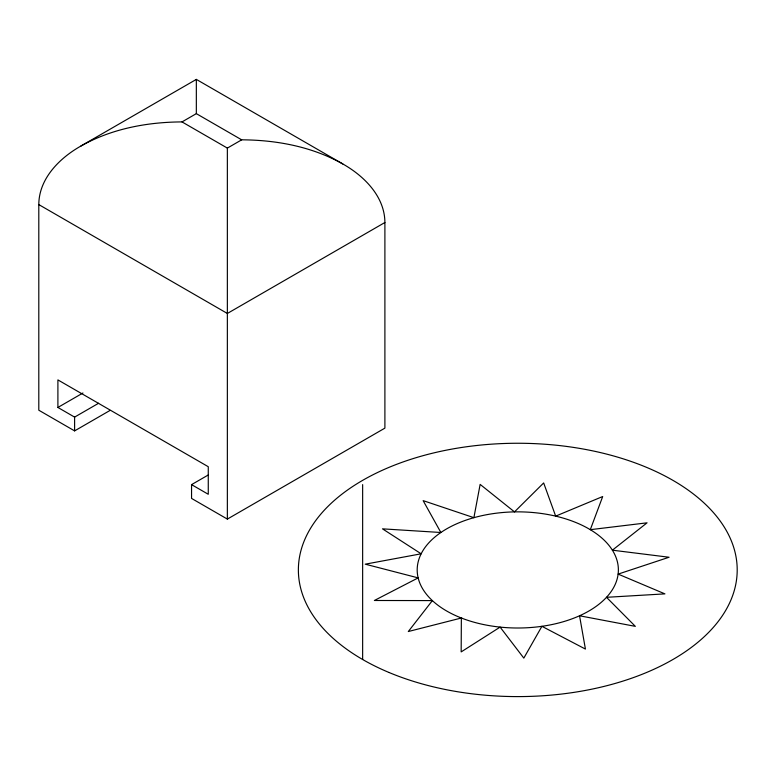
<?xml version="1.0" encoding="UTF-8"?>
<svg xmlns="http://www.w3.org/2000/svg" width="776" height="776" viewBox="0 0 776 776"><rect width="100%" height="100%" fill="white"/><g stroke="black" fill="none" stroke-linecap="round" stroke-linejoin="round"><path stroke-width="1.16" d="M110.076 410.407L74.603 430.884L38.8 410.213L38.8 204.592C38.926 178.538 59.587 158.071 80.888 146.043L196.338 79.394L342.808 163.959C364.109 175.987 384.77 196.454 384.896 222.508L384.896 428.129L227.358 519.086L191.556 498.415L191.556 484.631L208.249 474.99M80.888 146.043C111.511 128.767 147.13 122.074 182.011 121.91L196.338 113.645L241.685 139.826C276.566 139.99 312.185 146.683 342.808 163.959M182.011 121.91L227.358 148.09L241.685 139.826M191.556 484.631L208.269 494.273L208.269 466.715L57.899 379.9L57.899 407.458L82.935 393.005M384.896 222.508L227.358 313.465L38.8 204.592M57.899 407.458L74.603 417.11L98.6 403.258M362.644 484.602L362.644 659.503M227.358 148.09L227.358 519.086M196.338 79.404L196.338 113.645M74.603 417.11L74.603 430.884M461.361 618.006L461.167 651.908L500.103 627.105L523.819 658.116L541.91 626.31L585.424 649.075L579.546 615.775L635.34 626.358L606.502 597.307L664.925 593.873L618.123 574.104L669.077 557.246L612.39 550.184L647.058 522.82L590.303 529.678L602.7 496.533L555.674 516.127L543.656 482.944L514.498 511.888L480.14 484.389L473.894 517.679L423.133 500.627L440.875 532.501L382.49 528.844L421.155 553.802L365.244 564.171L418.148 577.887L374.381 600.488L432.368 600.595L408.312 631.528L461.361 618.006M389.048 672.501A219.414 126.672 0 0 0 736.026 583.009A219.414 126.672 0 0 0 428.294 454.27A219.414 126.672 0 0 0 389.048 672.501M462.156 618.317A100.589 58.074 0 0 0 618.181 573.551A100.589 58.074 0 0 0 473.03 517.922A100.589 58.074 0 0 0 462.156 618.317"/></g></svg>
